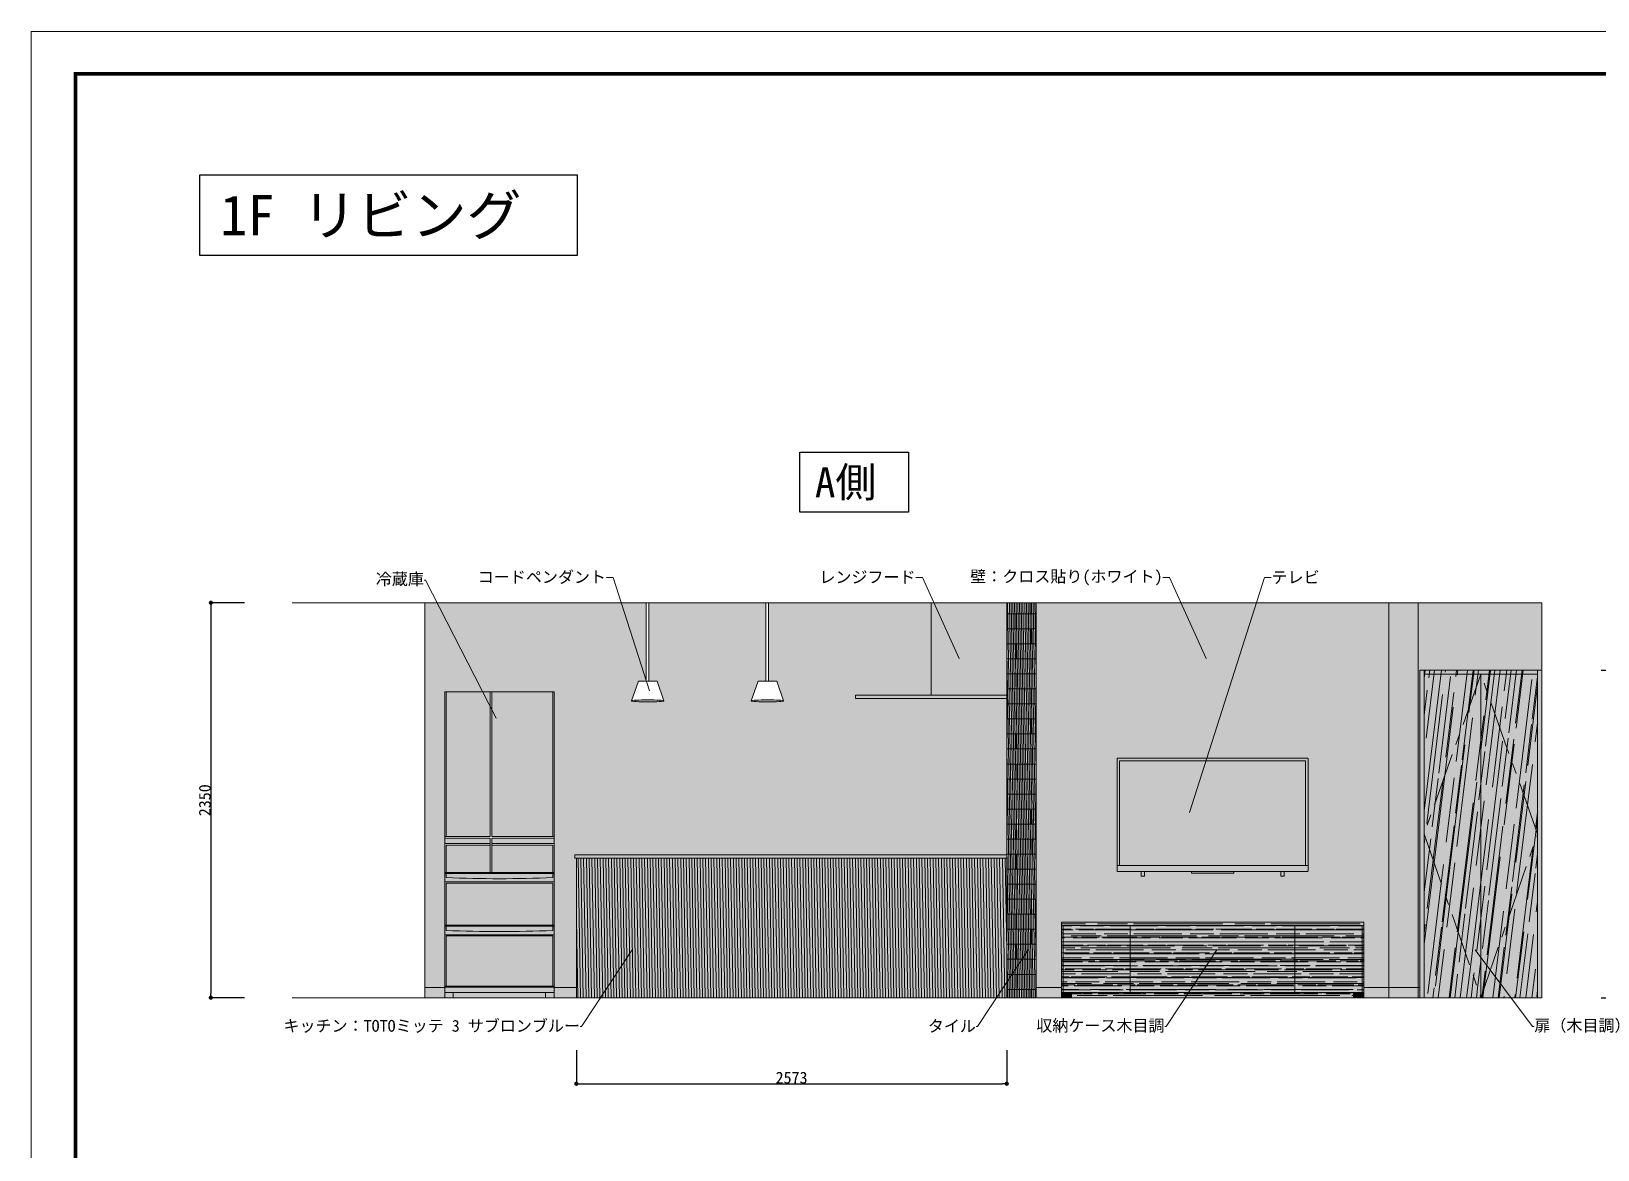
# Model space of a CAD drawing. Header units: millimetres. Extents: x -63086 to 83971, y -129912 to 13382.
# Drawn here: x 13391 to 22717, y -36918 to -30262 of the extents above; entities that cross this region are included whole.
import ezdxf
from ezdxf import colors
from ezdxf.entities.mleader import LeaderData, LeaderLine
from ezdxf.math import Vec2, Vec3

# ---------------------------------------------------------------- set-up
doc = ezdxf.new("R2010")
doc.units = ezdxf.units.MM
doc.linetypes.add('CENTER', pattern=[50.8, 31.75, -6.35, 6.35, -6.35])
doc.layers.get('0').update_dxf_attribs({"lineweight": 0})
for name, color, linetype, lineweight in [('004建具', 7, 'Continuous', 9), ('01用紙枠', 7, 'Continuous', 5), ('097家具', 7, 'Continuous', 0), ('展開', 7, 'Continuous', 9), ('展開建具用', 250, 'Continuous', 9)]:
    doc.layers.add(name, color=color, linetype=linetype, lineweight=lineweight)
doc.layers.add('文字', color=7, linetype='Continuous')
doc.styles.get("Standard").update_dxf_attribs({"font": 'MS Mincho.ttf'})
doc.styles.add('小岩', font='MS Mincho.ttf', dxfattribs={"height": 150})
doc.dimstyles.new('寸法', dxfattribs={"dimtxt": 70, "dimasz": 25, "dimexe": 1.5, "dimexo": 200, "dimtad": 1, "dimdec": 0, "dimtxsty": 'Standard', "dimblk": 'DOT', "dimcen": 2.5, "dimadec": 0, "dimazin": 0, "dimtfac": 1, "dimtdec": 0, "dimtmove": 0, "dimatfit": 3, "dimfxl": 200, "dimfxlon": 1, "dimarcsym": 0})
pattern_1 = [(83, (-8282.7, 1408.85), (-69.92233, 222.52405), [1447.8, -193.04, 482.6, -96.52]), (83, (-8314.95, 1542.15), (-139.17757, -80.156), [289.56, -31.8516, 579.12, -72.39]), (83, (-8358.25, 1466.75), (-3.01966, 506.04398), [772.16, -135.128, 386.08, -96.52])]

# ---------------------------------------------------------------- blocks, each defined once
blk = doc.blocks.new('大型冷蔵庫7（CAD素材.com）')
at = {"color": 0, "linetype": 'ByBlock', "lineweight": -2}
for points in [[(-325, 1821), (325, 1821)], [(-54.4, 1821), (-54.4, 959.4), (-325, 959.4)], [(-325, 1821), (-325, 0), (-275, 0), (-275, 30)], [(-317.5, 1821), (-317.5, 959.4)], [(325, 959.4), (-46.2, 959.4), (-46.2, 1821)], [(325, 1821), (325, 0), (275, 0), (275, 30)], [(317.5, 1821), (317.5, 959.4)], [(-54.4, 745.9), (-54.4, 949), (-325, 949)], [(-46.2, 745.9), (-46.2, 949), (325, 949)], [(-54.4, 917.3), (-325, 917.3)], [(-317.5, 745.9), (-317.5, 907.9), (-54.4, 907.9)], [(325, 917.3), (-46.2, 917.3)], [(-46.2, 907.9), (317.5, 907.9), (317.5, 745.9)], [(325, 745.9), (-325, 745.9)], [(325, 739.9), (-325, 739.9)], [(325, 689.4), (-325, 689.4)], [(-317.5, 739.9), (-317.5, 715.4)], [(-317.5, 430.9), (-317.5, 682.2), (317.5, 682.2), (317.5, 430.9)], [(317.5, 739.9), (317.5, 715.4)], [(-325, 430.9), (325, 430.9)], [(325, 424.9), (-325, 424.9)], [(325, 374.3), (-325, 374.3)], [(-317.5, 424.9), (-317.5, 400.3)], [(317.5, 424.9), (317.5, 400.3)], [(-317.5, 69.3), (-317.5, 367.2), (317.5, 367.2), (317.5, 69.3)], [(-325, 69.3), (325, 69.3)], [(-325, 62.8), (325, 62.8)], [(325, 30), (-325, 30)]]:
    blk.add_lwpolyline(points, dxfattribs=at)
for points in [[(-317.5, 715.5, 0.022907), (317.5, 715.5)], [(-317.5, 400.5, 0.022907), (317.5, 400.5)]]:
    blk.add_lwpolyline(points, format="xyb", dxfattribs=at)
blk = doc.blocks.new('*U418')
at = {"color": 0, "linetype": 'ByBlock', "lineweight": -2}
blk.add_lwpolyline([(-568.7, 31), (-568.7, 698, -0.414214), (-565.7, 701), (566.3, 701, -0.414214), (569.3, 698), (569.3, 31, -0.414214), (566.3, 28), (-565.7, 28, -0.414214)], format="xyb", close=True, dxfattribs=at)
for points in [[(553.8, 63), (553.8, 685, 0.41421), (552.8, 686), (-552.2, 686, 0.414214), (-553.2, 685), (-553.2, 63)], [(-405.2, 28), (-405.2, 1, -0.414214), (-406.2, 0), (-424.2, 0, -0.414214), (-425.2, 1), (-425.2, 28)], [(-125.7, 28), (-125.7, 19, 0.414214), (-124.7, 18), (125.3, 18, 0.414214), (126.3, 19), (126.3, 28)], [(425.8, 28), (425.8, 1, -0.414214), (424.8, 0), (406.8, 0, -0.414214), (405.8, 1), (405.8, 28)]]:
    blk.add_lwpolyline(points, format="xyb", dxfattribs=at)
blk.add_lwpolyline([(-568.7, 63), (569.3, 63)], dxfattribs=at)
blk = doc.blocks.new('_Dot')
at = {"color": 0, "linetype": 'ByBlock', "lineweight": -2}
blk.add_line((-0.5, 0), (-1, 0), dxfattribs=at)
at = {"color": 0, "linetype": 'ByBlock', "const_width": 0.5}
blk.add_lwpolyline([(-0.25, 0, 1), (0.25, 0, 1)], format="xyb", close=True, dxfattribs=at)
blk = doc.blocks.new('*D450')
at = {"layer": 'Defpoints', "color": 0, "ltscale": 10, "transparency": 16777216}
for p in [(14943.7, -33663.2), (14459.5, -36013.2), (14943.7, -36013.2)]:
    blk.add_point(p, dxfattribs=at)
at = {"layer": '展開', "color": 0, "lineweight": -2, "ltscale": 10, "transparency": 16777216}
for p, q in [((14659.5, -33663.2), (14458, -33663.2)), ((14459.5, -33688.2), (14459.5, -35988.2)), ((14659.5, -36013.2), (14458, -36013.2))]:
    blk.add_line(p, q, dxfattribs=at)
at = {"layer": '展開', "color": 0, "lineweight": -2, "ltscale": 10, "transparency": 16777216, "xscale": 25, "yscale": 25, "zscale": 25}
for p, rotation in [((14459.5, -33663.2), 90), ((14459.5, -36013.2), 270)]:
    blk.add_blockref('_Dot', p, dxfattribs=dict(at, rotation=rotation))
at = {"layer": '展開', "color": 0, "ltscale": 10, "transparency": 16777216, "insert": (14423.8, -34838.2), "char_height": 70, "attachment_point": 5, "rotation": 90}
blk.add_mtext('2350', dxfattribs=at)
blk = doc.blocks.new('*D451')
at = {"layer": 'Defpoints', "color": 0, "ltscale": 10, "transparency": 16777216}
for p in [(22383.8, -34063.2), (22383.8, -36013.2), (22938, -36013.2)]:
    blk.add_point(p, dxfattribs=at)
at = {"layer": '展開', "color": 0, "lineweight": -2, "ltscale": 10, "transparency": 16777216}
for p, q in [((22738, -34063.2), (22939.5, -34063.2)), ((22938, -34088.2), (22938, -35988.2)), ((22738, -36013.2), (22939.5, -36013.2))]:
    blk.add_line(p, q, dxfattribs=at)
at = {"layer": '展開', "color": 0, "lineweight": -2, "ltscale": 10, "transparency": 16777216, "xscale": 25, "yscale": 25, "zscale": 25}
for p, rotation in [((22938, -34063.2), 90), ((22938, -36013.2), 270)]:
    blk.add_blockref('_Dot', p, dxfattribs=dict(at, rotation=rotation))
at = {"layer": '展開', "color": 0, "ltscale": 10, "transparency": 16777216, "insert": (22902.4, -35038.2), "char_height": 70, "attachment_point": 5, "rotation": 90}
blk.add_mtext('1950', dxfattribs=at)
blk = doc.blocks.new('*D504')
at = {"layer": 'Defpoints', "color": 0, "ltscale": 10, "transparency": 16777216}
for p in [(16635.8, -36083.4), (19198.4, -36083.4), (19198.4, -36525.3)]:
    blk.add_point(p, dxfattribs=at)
at = {"layer": '文字', "color": 0, "lineweight": -2, "ltscale": 10, "transparency": 16777216}
for p, q in [((16635.8, -36325.3), (16635.8, -36526.8)), ((19198.4, -36325.3), (19198.4, -36526.8)), ((16660.8, -36525.3), (19173.4, -36525.3))]:
    blk.add_line(p, q, dxfattribs=at)
at = {"layer": '文字', "color": 0, "lineweight": -2, "ltscale": 10, "transparency": 16777216, "xscale": 25, "yscale": 25, "zscale": 25, "rotation": 180}
blk.add_blockref('_Dot', (16635.8, -36525.3), dxfattribs=at)
at = {"layer": '文字', "color": 0, "lineweight": -2, "ltscale": 10, "transparency": 16777216, "xscale": 25, "yscale": 25, "zscale": 25}
blk.add_blockref('_Dot', (19198.4, -36525.3), dxfattribs=at)
at = {"layer": '文字', "color": 0, "ltscale": 10, "transparency": 16777216, "insert": (17917.1, -36489.7), "char_height": 70, "attachment_point": 5}
blk.add_mtext('2573', dxfattribs=at)

msp = doc.modelspace()

# ---------------------------------------------------------------- hatches: boundary and pattern name
at = {"ltscale": 10, "true_color": 0x636466, "transparency": 33554595}
h = msp.add_hatch(dxfattribs=at)
h.set_pattern_fill('ANSI31', color=251, scale=3.2, angle=226)
h.paths.add_polyline_path([(19373.4476, -33663.2463), (19198.4476, -33663.2463), (19198.4476, -36013.2463), (19373.4476, -36013.2463)])
at = {"ltscale": 10, "true_color": 0x9c5e31, "transparency": 33554541}
h = msp.add_hatch(dxfattribs=at)
h.set_pattern_fill('AR-RROOF', color=25, scale=3.8, angle=83)
h.set_pattern_definition(pattern_1)
h.paths.add_polyline_path([(22358.7642, -34088.2463), (22021.2642, -34088.2463), (22358.7642, -35038.2463)], flags=17)
h.paths.add_polyline_path([(22021.2642, -34088.2463), (22021.2642, -36013.2463), (22358.7642, -35038.2463)])
h.paths.add_polyline_path([(22021.2642, -34088.2463), (21683.7642, -35038.2463), (22021.2642, -36013.2463)])
h.paths.add_polyline_path([(22021.2642, -34088.2463), (21683.7642, -34088.2463), (21683.7642, -35038.2463)], flags=17)
h.paths.add_polyline_path([(22358.7642, -34063.2463), (21683.7642, -34063.2463), (21683.7642, -34088.2463), (22021.2642, -34088.2463), (22358.7642, -34088.2463)])
h.paths.add_polyline_path([(21683.7642, -35038.2463), (21683.7642, -36013.2463), (22021.2642, -36013.2463)], flags=0)
h.paths.add_polyline_path([(22358.7642, -35038.2463), (22021.2642, -36013.2463), (22358.7642, -36013.2463)], flags=17)
h = msp.add_hatch(dxfattribs=at)
h.set_pattern_fill('AR-RROOF', color=25, scale=3.8, angle=83)
h.set_pattern_definition(pattern_1)
h.paths.add_polyline_path([(21683.7642, -35038.2463), (21683.7642, -36013.2463), (22021.2642, -36013.2463)])
at = {"ltscale": 10, "true_color": 0xf0c089, "transparency": 33554477}
h = msp.add_hatch(dxfattribs=at)
h.set_pattern_fill('ANSI31', color=31, scale=5.2, angle=226)
h.set_pattern_definition([(271, (-8282.699, 1408.853), (16.5074854, 0.288139), [])])
h.paths.add_polyline_path([(19198.4476, -35183.2463), (19188.4476, -35183.2463), (16635.7642, -35183.2463), (16635.7642, -36013.2463), (19198.4476, -36013.2463)])
at = {"ltscale": 10, "true_color": 0x9c5e31, "transparency": 33554541}
h = msp.add_hatch(dxfattribs=at)
h.set_pattern_fill('AR-RROOF', color=25, scale=1.4)
h.set_pattern_definition([(0, (-8282.7, 1408.853), (78.232, 35.56), [533.4, -71.12, 177.8, -35.56]), (0, (-8235.404, 1426.633), (-35.56, 47.2948), [106.68, -11.7348, 213.36, -26.67]), (0, (-8264.92, 1439.08), (184.912, 23.8252), [284.48, -49.784, 142.24, -35.56])])
h.paths.add_polyline_path([(20913.7642, -35583.2463), (19933.7642, -35583.2463), (19933.7642, -35783.0866), (20913.7642, -35783.0866)])
h.paths.add_polyline_path([(20913.7642, -35783.0866), (19933.7642, -35783.0866), (19933.7642, -35982.9269), (20913.7642, -35982.9269)])
h.paths.add_polyline_path([(19933.7642, -35783.0866), (19933.7642, -35583.2463), (19533.7642, -35583.2463), (19533.7642, -35982.9269), (19583.7642, -35982.9269), (19933.7642, -35982.9269)])
h.paths.add_polyline_path([(21313.7642, -35583.2463), (20913.7642, -35583.2463), (20913.7642, -35783.0866), (20913.7642, -35982.9269), (21313.7642, -35982.9269)])
h.paths.add_polyline_path([(21263.7642, -35982.9269), (19583.7642, -35982.9269), (19583.7642, -36013.2463), (21263.7642, -36013.2463)])
h.paths.add_polyline_path([(21323.7642, -35563.2463), (19523.7642, -35563.2463), (19523.7642, -35583.2463), (19533.7642, -35583.2463), (19933.7642, -35583.2463), (20913.7642, -35583.2463), (21313.7642, -35583.2463), (21323.7642, -35583.2463)])
h.paths.add_polyline_path([(21323.7642, -35583.2463), (21313.7642, -35583.2463), (21313.7642, -35982.9269), (21323.7642, -35982.9269)])
h.paths.add_polyline_path([(19533.7642, -35583.2463), (19523.7642, -35583.2463), (19523.7642, -35982.9269), (19533.7642, -35982.9269)])
at = {"layer": '097家具', "ltscale": 10, "true_color": 0x636466, "transparency": 33554610}
h = msp.add_hatch(color=251, dxfattribs=at)
h.dxf.hatch_style = 1
h.set_gradient(color1=(147, 149, 152), color2=(199, 200, 202), name='CYLINDER')
h.paths.add_polyline_path([(19197.8689, -33663.5322), (18747.8689, -33663.5322), (18747.8689, -34213.5322), (19197.8689, -34213.5322)])
h.paths.add_polyline_path([(19197.8689, -34213.5322), (18747.8689, -34213.5322), (18297.8689, -34213.5322), (18297.8689, -34233.5322), (19197.8689, -34233.5322)])
h = msp.add_hatch(color=251, dxfattribs=at)
h.dxf.hatch_style = 1
h.set_gradient(color1=(147, 149, 152), color2=(199, 200, 202), name='CYLINDER')
h.paths.add_polyline_path([(16494.7508, -34192.5322), (16130.973, -34192.5322), (16130.973, -35054.1536), (16494.7508, -35054.1536)])
h.paths.add_polyline_path([(16122.8237, -34192.5322), (15859.6546, -34192.5322), (15859.6546, -35054.1536), (16122.8237, -35054.1536)])
h.paths.add_polyline_path([(16122.8237, -35064.5322), (15852.2027, -35064.5322), (15852.2027, -35096.2002), (16122.8237, -35096.2002)])
h.paths.add_polyline_path([(16502.2027, -35064.5322), (16130.973, -35064.5322), (16130.973, -35096.2002), (16502.2027, -35096.2002)])
h.paths.add_polyline_path([(16494.7508, -35105.6272), (16130.973, -35105.6272), (16130.973, -35267.5823), (16494.7508, -35267.5823)])
h.paths.add_polyline_path([(16122.8237, -35105.6272), (15859.6546, -35105.6272), (15859.6546, -35267.5823), (16122.8237, -35267.5823)])
h.paths.add_polyline_path([(16494.7508, -35331.2837), (15859.6546, -35331.2837), (15859.6546, -35582.6339), (16494.7508, -35582.6339)])
h.paths.add_polyline_path([(16494.7508, -35298.0273), (16494.7508, -35273.6178), (15859.6546, -35273.6178), (15859.6546, -35298.0273, 0.022907441)], flags=17)
h.paths.add_polyline_path([(16502.2027, -35273.6178), (16494.7508, -35273.6178), (16494.7508, -35298.0273, -0.022907441), (15859.6546, -35298.0273), (15859.6546, -35273.6178), (15852.2027, -35273.6178), (15852.2027, -35324.1518), (16502.2027, -35324.1518)])
h.paths.add_polyline_path([(16494.7508, -35588.6693), (15859.6546, -35588.6693), (15859.6546, -35613.0788, 0.022907441), (16494.7508, -35613.0788)], flags=17)
h.paths.add_polyline_path([(16502.2027, -35588.6693), (16494.7508, -35588.6693), (16494.7508, -35613.0788, -0.022907441), (15859.6546, -35613.0788), (15859.6546, -35588.6693), (15852.2027, -35588.6693), (15852.2027, -35639.2033), (16502.2027, -35639.2033)])
h.paths.add_polyline_path([(16494.7508, -35646.3353), (15859.6546, -35646.3353), (15859.6546, -35944.2755), (16494.7508, -35944.2755)])
h.paths.add_polyline_path([(16502.2027, -35950.7767), (15852.2027, -35950.7767), (15852.2027, -35983.5322), (16502.2027, -35983.5322)])
h.paths.add_polyline_path([(16502.2027, -35983.5322), (16452.2027, -35983.5322), (16452.2027, -36013.5322), (16502.2027, -36013.5322)])
h.paths.add_polyline_path([(15902.2027, -35983.5322), (15852.2027, -35983.5322), (15852.2027, -36013.5322), (15902.2027, -36013.5322)])
at = {"layer": '097家具', "ltscale": 10, "true_color": 0xfffcf5, "transparency": 33554597}
h = msp.add_hatch(color=7, dxfattribs=at)
h.dxf.hatch_style = 1
h.paths.add_polyline_path([(19198.4476, -35163.2463), (16625.7642, -35163.2463), (16625.7642, -35183.2463), (16635.7642, -35183.2463), (19198.4476, -35183.2463)])
h = msp.add_hatch(color=7, dxfattribs=at)
h.dxf.hatch_style = 1
h.paths.add_polyline_path([(19197.8689, -35183.5322), (16635.1855, -35183.5322), (16635.1855, -36013.5322), (19197.8689, -36013.5322)])
at = {"layer": '展開', "ltscale": 10, "true_color": 0xfffefa}
h = msp.add_hatch(color=7, dxfattribs=at)
h.dxf.hatch_style = 1
edge = h.paths.add_edge_path()
edge.add_ellipse((17772.9138, -34246.9422), major_axis=(-96.2362, 0), ratio=0.062464044, start_angle=180, end_angle=182.5059425, ccw=False)
edge.add_ellipse((17772.9138, -34246.9422), major_axis=(-96.2362, 0), ratio=0.062464044, start_angle=0, end_angle=180, ccw=False)
edge.add_ellipse((17772.9138, -34246.9422), major_axis=(-96.2362, 0), ratio=0.062464044, start_angle=182.5059425, end_angle=357.4940575)
edge.add_line((17676.7696, -34246.6794), (17717.505, -34130.3434))
edge.add_line((17717.505, -34130.3434), (17763.6639, -34130.3434))
edge.add_line((17763.6639, -34130.3434), (17763.6639, -33663.5322))
edge.add_line((17763.6639, -33663.5322), (17066.1771, -33663.5322))
edge.add_line((17066.1771, -33663.5322), (17066.1771, -34130.3434))
edge.add_line((17066.1771, -34130.3434), (17115.8356, -34130.3434))
edge.add_line((17115.8356, -34130.3434), (17156.571, -34246.6794))
edge.add_ellipse((17060.4269, -34246.9422), major_axis=(-96.2362, 0), ratio=0.062464044, start_angle=180, end_angle=182.5059425, ccw=False)
edge.add_ellipse((17060.4269, -34246.9422), major_axis=(-96.2362, 0), ratio=0.062464044, start_angle=0, end_angle=180, ccw=False)
edge.add_ellipse((17060.4269, -34246.9422), major_axis=(-96.2362, 0), ratio=0.062464044, start_angle=182.5059425, end_angle=357.4940575)
edge.add_line((16964.2827, -34246.6794), (17005.0181, -34130.3434))
edge.add_line((17005.0181, -34130.3434), (17051.1771, -34130.3434))
edge.add_line((17051.1771, -34130.3434), (17051.1771, -33663.5322))
edge.add_line((17051.1771, -33663.5322), (15733.1855, -33663.5322))
edge.add_line((15733.1855, -33663.5322), (15733.1855, -36013.5322))
edge.add_line((15733.1855, -36013.5322), (15852.2027, -36013.5322))
edge.add_line((15852.2027, -36013.5322), (15852.2027, -34192.5322))
edge.add_line((15852.2027, -34192.5322), (16502.2027, -34192.5322))
edge.add_line((16502.2027, -34192.5322), (16502.2027, -36013.5322))
edge.add_line((16502.2027, -36013.5322), (16635.1855, -36013.5322))
edge.add_line((16635.1855, -36013.5322), (16635.1855, -35183.5322))
edge.add_line((16635.1855, -35183.5322), (16625.1855, -35183.5322))
edge.add_line((16625.1855, -35183.5322), (16625.1855, -35163.5322))
edge.add_line((16625.1855, -35163.5322), (19197.8689, -35163.5322))
edge.add_line((19197.8689, -35163.5322), (19197.8689, -34233.5322))
edge.add_line((19197.8689, -34233.5322), (18297.8689, -34233.5322))
edge.add_line((18297.8689, -34233.5322), (18297.8689, -34213.5322))
edge.add_line((18297.8689, -34213.5322), (18747.8689, -34213.5322))
edge.add_line((18747.8689, -34213.5322), (18747.8689, -33663.5322))
edge.add_line((18747.8689, -33663.5322), (17778.6639, -33663.5322))
edge.add_line((17778.6639, -33663.5322), (17778.6639, -34130.3434))
edge.add_line((17778.6639, -34130.3434), (17828.3225, -34130.3434))
edge.add_line((17828.3225, -34130.3434), (17869.0579, -34246.6794))
h.paths.add_polyline_path([(21473.1855, -33663.5322), (19372.8689, -33663.5322), (19373.4476, -35953.2463), (19523.7642, -35953.2463), (19523.1855, -35563.5322), (21323.1855, -35563.5322), (21323.1855, -35953.2463), (21473.1855, -35953.2463)])
edge = h.paths.add_edge_path(flags=16)
edge.add_arc((20989.1872, -34591.6931), 3, 0, 90, ccw=False)
edge.add_line((20992.1872, -34591.6931), (20992.1872, -35258.6931))
edge.add_arc((20989.1872, -35258.6931), 3, -90, 0, ccw=False)
edge.add_line((20989.1872, -35261.6931), (20848.6872, -35261.6931))
edge.add_line((20848.6872, -35261.6931), (20848.6872, -35289.6931))
edge.add_line((20848.6872, -35289.6931), (20828.6872, -35289.6931))
edge.add_line((20828.6872, -35289.6931), (20828.6872, -35261.6931))
edge.add_line((20828.6872, -35261.6931), (20549.1872, -35261.6931))
edge.add_line((20549.1872, -35261.6931), (20549.1872, -35271.6931))
edge.add_line((20549.1872, -35271.6931), (20297.1872, -35271.6931))
edge.add_line((20297.1872, -35271.6931), (20297.1872, -35261.6931))
edge.add_line((20297.1872, -35261.6931), (20017.6872, -35261.6931))
edge.add_line((20017.6872, -35261.6931), (20017.6872, -35289.6931))
edge.add_line((20017.6872, -35289.6931), (19997.6872, -35289.6931))
edge.add_line((19997.6872, -35289.6931), (19997.6872, -35261.6931))
edge.add_line((19997.6872, -35261.6931), (19857.1872, -35261.6931))
edge.add_arc((19857.1872, -35258.6931), 3, 180, 270, ccw=False)
edge.add_line((19854.1872, -35258.6931), (19854.1872, -34591.6931))
edge.add_arc((19857.1872, -34591.6931), 3, 90, 180, ccw=False)
edge.add_line((19857.1872, -34588.6931), (20989.1872, -34588.6931))
h.paths.add_polyline_path([(20976.6872, -34603.6931), (20976.6872, -35226.6931), (19869.6872, -35226.6931), (19869.6872, -34603.6931)], flags=0)
h = msp.add_hatch(color=7, dxfattribs=at)
h.dxf.hatch_style = 1
edge = h.paths.add_edge_path()
edge.add_line((17051.7558, -33663.2463), (15733.7642, -33663.2463))
edge.add_line((15733.7642, -33663.2463), (15733.7642, -35953.2463))
edge.add_line((15733.7642, -35953.2463), (15852.7814, -35953.2463))
edge.add_line((15852.7814, -35953.2463), (15852.7814, -35950.4908))
edge.add_line((15852.7814, -35950.4908), (15852.7814, -34192.2463))
edge.add_line((15852.7814, -34192.2463), (16502.7814, -34192.2463))
edge.add_line((16502.7814, -34192.2463), (16502.7814, -35953.2463))
edge.add_line((16502.7814, -35953.2463), (16635.7642, -35953.2463))
edge.add_line((16635.7642, -35953.2463), (16635.7642, -35183.2463))
edge.add_line((16635.7642, -35183.2463), (16625.7642, -35183.2463))
edge.add_line((16625.7642, -35183.2463), (16625.7642, -35163.2463))
edge.add_line((16625.7642, -35163.2463), (19198.4476, -35163.2463))
edge.add_line((19198.4476, -35163.2463), (19198.4476, -34233.2463))
edge.add_line((19198.4476, -34233.2463), (18298.4476, -34233.2463))
edge.add_line((18298.4476, -34233.2463), (18298.4476, -34213.2463))
edge.add_line((18298.4476, -34213.2463), (18748.4476, -34213.2463))
edge.add_line((18748.4476, -34213.2463), (18748.4476, -33663.2463))
edge.add_line((18748.4476, -33663.2463), (17779.2427, -33663.2463))
edge.add_line((17779.2427, -33663.2463), (17779.2427, -34130.0575))
edge.add_line((17779.2427, -34130.0575), (17828.9012, -34130.0575))
edge.add_line((17828.9012, -34130.0575), (17869.6366, -34246.3936))
edge.add_ellipse((17773.4925, -34246.6564), major_axis=(-96.2362, 0), ratio=0.062464044, start_angle=180, end_angle=182.5059425, ccw=False)
edge.add_ellipse((17773.4925, -34246.6564), major_axis=(-96.2362, 0), ratio=0.062464044, start_angle=0, end_angle=180, ccw=False)
edge.add_line((17677.0287, -34247.3064), (17677.2563, -34246.6564))
edge.add_ellipse((17773.4925, -34246.6564), major_axis=(-96.2362, 0), ratio=0.062464044, start_angle=357.4940575, end_angle=360, ccw=False)
edge.add_ellipse((17773.4925, -34246.6564), major_axis=(-96.2362, 0), ratio=0.062464044, start_angle=182.5059425, end_angle=357.4940575)
edge.add_line((17677.3483, -34246.3936), (17718.0837, -34130.0575))
edge.add_line((17718.0837, -34130.0575), (17764.2427, -34130.0575))
edge.add_line((17764.2427, -34130.0575), (17764.2427, -33663.2463))
edge.add_line((17764.2427, -33663.2463), (17066.7558, -33663.2463))
edge.add_line((17066.7558, -33663.2463), (17066.7558, -34130.0575))
edge.add_line((17066.7558, -34130.0575), (17116.4143, -34130.0575))
edge.add_line((17116.4143, -34130.0575), (17157.1497, -34246.3936))
edge.add_ellipse((17061.0056, -34246.6564), major_axis=(-96.2362, 0), ratio=0.062464044, start_angle=180, end_angle=182.5059425, ccw=False)
edge.add_ellipse((17061.0056, -34246.6564), major_axis=(-96.2362, 0), ratio=0.062464044, start_angle=0, end_angle=180, ccw=False)
edge.add_line((16964.5418, -34247.3064), (16964.7694, -34246.6564))
edge.add_ellipse((17061.0056, -34246.6564), major_axis=(-96.2362, 0), ratio=0.062464044, start_angle=357.4940575, end_angle=360, ccw=False)
edge.add_ellipse((17061.0056, -34246.6564), major_axis=(-96.2362, 0), ratio=0.062464044, start_angle=182.5059425, end_angle=357.4940575)
edge.add_line((16964.8615, -34246.3936), (17005.5968, -34130.0575))
edge.add_line((17005.5968, -34130.0575), (17051.7558, -34130.0575))
edge.add_line((17051.7558, -34130.0575), (17051.7558, -33663.2463))
at = {"layer": '展開', "ltscale": 10}
h = msp.add_hatch(dxfattribs=at)
h.set_pattern_fill('AR-B816', color=256, scale=0.44)
h.set_pattern_definition([(0, (-8282.7, 1408.85), (0, 89.408), []), (90, (-8282.7, 1408.85), (-89.408, 89.408), [89.408, -89.408])])
h.paths.add_polyline_path([(19373.4476, -33663.2463), (19198.4476, -33663.2463), (19198.4476, -36013.2463), (19373.4476, -36013.2463)])
at = {"layer": '展開', "ltscale": 10, "true_color": 0xadddf7, "transparency": 33554541}
h = msp.add_hatch(color=141, dxfattribs=at)
h.dxf.hatch_style = 1
h.paths.add_polyline_path([(19373.4476, -33663.2463), (19198.4476, -33663.2463), (19198.4476, -36013.2463), (19373.4476, -36013.2463)])
at = {"layer": '展開', "ltscale": 10, "true_color": 0xfffefa}
h = msp.add_hatch(color=7, dxfattribs=at)
h.dxf.hatch_style = 1
h.paths.add_polyline_path([(21648.7642, -33663.2463), (21473.7642, -33663.2463), (21473.7642, -35953.2463), (21648.7642, -35953.2463)])
h.paths.add_polyline_path([(22383.7642, -33663.2463), (21648.7642, -33663.2463), (21648.7642, -35953.2463), (21658.7642, -35953.2463), (21658.7642, -34063.2463), (22383.7642, -34063.2463)])
at = {"layer": '展開', "ltscale": 10, "true_color": 0xffffff}
h = msp.add_hatch(color=7, dxfattribs=at)
h.dxf.hatch_style = 1
h.paths.add_polyline_path([(21473.7642, -33955.7345), (21323.7642, -33955.7345), (21323.7642, -34015.7345), (21473.7642, -34015.7345)])
h.paths.add_polyline_path([(19127.4361, -37929.5049), (19052.4361, -37829.5049), (19052.4361, -38989.5049), (19127.4361, -38889.5049)])
h.paths.add_polyline_path([(19487.4361, -37829.5049), (19052.4361, -37829.5049), (19127.4361, -37929.5049), (19127.4361, -37904.5049), (19412.4361, -37904.5049), (19412.4361, -38309.5049), (19487.4361, -38409.5049)])
h.paths.add_polyline_path([(19487.4361, -38409.5049), (19412.4361, -38509.5049), (19412.4361, -38914.5049), (19127.4361, -38914.5049), (19127.4361, -38889.5049), (19052.4361, -38989.5049), (19487.4361, -38989.5049)])
h.paths.add_polyline_path([(19412.4361, -38309.5049), (19412.4361, -38509.5049), (19487.4361, -38409.5049)])
at = {"layer": '展開', "ltscale": 10, "true_color": 0xf0c089, "transparency": 33554607}
h = msp.add_hatch(color=31, dxfattribs=at)
h.dxf.hatch_style = 1
h.paths.add_polyline_path([(22021.2642, -34088.2463), (21683.7642, -35038.2463), (22021.2642, -36013.2463)])
h.paths.add_polyline_path([(22358.7642, -35038.2463), (22021.2642, -34088.2463), (22021.2642, -36013.2463)])
h.paths.add_polyline_path([(22358.7642, -35038.2463), (22021.2642, -36013.2463), (22358.7642, -36013.2463)], flags=17)
h.paths.add_polyline_path([(21683.7642, -35038.2463), (21683.7642, -36013.2463), (22021.2642, -36013.2463)], flags=0)
h.paths.add_polyline_path([(22021.2642, -34088.2463), (21683.7642, -34088.2463), (21683.7642, -35038.2463)], flags=17)
h.paths.add_polyline_path([(22358.7642, -34088.2463), (22021.2642, -34088.2463), (22358.7642, -35038.2463)], flags=17)
h.paths.add_polyline_path([(21683.7642, -35038.2463), (21683.7642, -34063.2463), (21658.7642, -34063.2463), (21658.7642, -36013.2463), (21683.7642, -36013.2463)])
h.paths.add_polyline_path([(22358.7642, -34063.2463), (21683.7642, -34063.2463), (21683.7642, -34088.2463), (22358.7642, -34088.2463)])
h.paths.add_polyline_path([(22383.7642, -34063.2463), (22358.7642, -34063.2463), (22358.7642, -34088.2463), (22358.7642, -36013.2463), (22383.7642, -36013.2463)])
at = {"layer": '展開', "ltscale": 10, "true_color": 0x3d3d3e, "transparency": 33554541}
h = msp.add_hatch(color=250, dxfattribs=at)
h.dxf.hatch_style = 1
h.paths.add_polyline_path([(20977.2659, -34604.4073, 0.414213562), (20976.2659, -34603.4073), (19871.2659, -34603.4073, 0.414213562), (19870.2659, -34604.4073), (19870.2659, -35226.4073), (20977.2659, -35226.4073)], flags=16)
h.paths.add_polyline_path([(20992.7659, -35226.4073), (19854.7659, -35226.4073), (19854.7659, -35258.4073, 0.414213562), (19857.7659, -35261.4073), (20989.7659, -35261.4073, 0.414213562), (20992.7659, -35258.4073)], flags=17)
h.paths.add_polyline_path([(20549.7659, -35261.4073), (20297.7659, -35261.4073), (20297.7659, -35270.4073, 0.414213562), (20298.7659, -35271.4073), (20548.7659, -35271.4073, 0.414213562), (20549.7659, -35270.4073)])
h.paths.add_polyline_path([(20849.2659, -35261.4073), (20829.2659, -35261.4073), (20829.2659, -35288.4073, 0.414213562), (20830.2659, -35289.4073), (20848.2659, -35289.4073, 0.414213562), (20849.2659, -35288.4073)])
h.paths.add_polyline_path([(20018.2659, -35261.4073), (19998.2659, -35261.4073), (19998.2659, -35288.4073, 0.414213562), (19999.2659, -35289.4073), (20017.2659, -35289.4073, 0.414213562), (20018.2659, -35288.4073)])
h.paths.add_polyline_path([(20992.7659, -34591.4073, 0.414213562), (20989.7659, -34588.4073), (19857.7659, -34588.4073, 0.414213562), (19854.7659, -34591.4073), (19854.7659, -35258.4073, 0.414213562), (19857.7659, -35261.4073), (20989.7659, -35261.4073, 0.414213562), (20992.7659, -35258.4073)])
h = msp.add_hatch(color=250, dxfattribs=at)
h.dxf.hatch_style = 1
h.paths.add_polyline_path([(20977.2659, -34604.4073, 0.414213562), (20976.2659, -34603.4073), (19871.2659, -34603.4073, 0.414213562), (19870.2659, -34604.4073), (19870.2659, -35226.4073), (20977.2659, -35226.4073)], flags=16)
h.paths.add_polyline_path([(20992.7659, -35226.4073), (19854.7659, -35226.4073), (19854.7659, -35258.4073, 0.414213562), (19857.7659, -35261.4073), (20989.7659, -35261.4073, 0.414213562), (20992.7659, -35258.4073)], flags=17)
h.paths.add_polyline_path([(20849.2659, -35261.4073), (20829.2659, -35261.4073), (20829.2659, -35288.4073, 0.414213562), (20830.2659, -35289.4073), (20848.2659, -35289.4073, 0.414213562), (20849.2659, -35288.4073)])
h.paths.add_polyline_path([(20018.2659, -35261.4073), (19998.2659, -35261.4073), (19998.2659, -35288.4073, 0.414213562), (19999.2659, -35289.4073), (20017.2659, -35289.4073, 0.414213562), (20018.2659, -35288.4073)])
h.paths.add_polyline_path([(20992.7659, -34591.4073, 0.414213562), (20989.7659, -34588.4073), (19857.7659, -34588.4073, 0.414213562), (19854.7659, -34591.4073), (19854.7659, -35258.4073, 0.414213562), (19857.7659, -35261.4073), (20989.7659, -35261.4073, 0.414213562), (20992.7659, -35258.4073)])
at = {"layer": '展開', "ltscale": 10, "true_color": 0x3d3d3e, "transparency": 33554633}
h = msp.add_hatch(color=250, dxfattribs=at)
h.dxf.hatch_style = 1
h.paths.add_polyline_path([(20977.2659, -34604.4073, 0.414213562), (20976.2659, -34603.4073), (19871.2659, -34603.4073, 0.414213562), (19870.2659, -34604.4073), (19870.2659, -35226.4073), (20977.2659, -35226.4073)])
h.paths.add_polyline_path([(20992.7659, -35226.4073), (19854.7659, -35226.4073), (19854.7659, -35258.4073, 0.414213562), (19857.7659, -35261.4073), (20989.7659, -35261.4073, 0.414213562), (20992.7659, -35258.4073)])
at = {"layer": '展開', "ltscale": 10, "true_color": 0xf0c089, "transparency": 33554607}
h = msp.add_hatch(color=31, dxfattribs=at)
h.dxf.hatch_style = 1
h.paths.add_polyline_path([(21683.7642, -35038.2463), (21683.7642, -36013.2463), (22021.2642, -36013.2463)])
h = msp.add_hatch(color=31, dxfattribs=at)
h.dxf.hatch_style = 1
h.paths.add_polyline_path([(20913.7642, -35783.0866), (19933.7642, -35783.0866), (19933.7642, -35982.9269), (20913.7642, -35982.9269)])
h.paths.add_polyline_path([(20913.7642, -35583.2463), (19933.7642, -35583.2463), (19933.7642, -35783.0866), (20913.7642, -35783.0866)])
h.paths.add_polyline_path([(19933.7642, -35583.2463), (19523.7642, -35583.2463), (19523.7642, -35982.9269), (19583.7642, -35982.9269), (19933.7642, -35982.9269)])
h.paths.add_polyline_path([(21323.7642, -35588.406), (20913.7642, -35583.2463), (20913.7642, -35783.0866), (20913.7642, -35982.9269), (21323.7642, -35988.0866)])
h.paths.add_polyline_path([(21323.7642, -35563.2463), (19523.7642, -35563.2463), (19523.7642, -35583.2463), (19533.7642, -35583.2463), (19933.7642, -35583.2463), (20913.7642, -35583.2463), (21313.7642, -35588.3221), (21323.7642, -35588.3221)])
h.paths.add_polyline_path([(21263.7642, -35982.9269), (21231.7642, -35982.9269), (21231.7642, -36013.2463), (21263.7642, -36013.2463)])
at = {"layer": '展開', "lineweight": 0, "ltscale": 10, "true_color": 0x9c5e31, "transparency": 33554636}
h = msp.add_hatch(dxfattribs=at)
h.set_pattern_fill('AR-RROOF', color=25, scale=10)
h.set_pattern_definition([(0, (-8282.7, 1408.85), (558.8, 254), [3810, -508, 1270, -254]), (0, (-7944.88, 1535.85), (-254, 337.82), [762, -83.82, 1524, -190.5]), (0, (-8155.7, 1624.75), (1320.8, 170.18), [2032, -355.6, 1016, -254])])
h.paths.add_polyline_path([(19583.7642, -35982.9269), (19533.7642, -35982.9269), (19533.7642, -35583.2463), (19523.7642, -35583.2463), (19523.7642, -36013.2463), (19583.7642, -36013.2463)])
at = {"layer": '展開', "ltscale": 10, "true_color": 0xffffff}
h = msp.add_hatch(color=7, dxfattribs=at)
h.dxf.hatch_style = 1
h.paths.add_polyline_path([(15852.7814, -35953.2463), (15733.7642, -35953.2463), (15733.7642, -36013.2463), (15852.7814, -36013.2463)])
h.paths.add_polyline_path([(16635.7642, -35953.2463), (16502.7814, -35953.2463), (16502.7814, -36013.2463), (16635.7642, -36013.2463)])
h.paths.add_polyline_path([(16452.7814, -35983.2463), (15902.7814, -35983.2463), (15902.7814, -36013.2463), (16452.7814, -36013.2463)])
h = msp.add_hatch(color=7, dxfattribs=at)
h.dxf.hatch_style = 1
h.paths.add_polyline_path([(19523.7642, -35953.2463), (19373.4476, -35953.2463), (19373.4476, -36013.2463), (19523.7642, -36013.2463), (19523.7642, -35982.9269)])
h = msp.add_hatch(color=7, dxfattribs=at)
h.dxf.hatch_style = 1
h.paths.add_polyline_path([(19583.7642, -35982.9269), (19523.7642, -35982.9269), (19523.7642, -36013.2463), (19583.7642, -36013.2463)])
at = {"layer": '展開', "ltscale": 10, "true_color": 0xf0c089, "transparency": 33554607}
h = msp.add_hatch(color=31, dxfattribs=at)
h.dxf.hatch_style = 1
h.paths.add_polyline_path([(21231.5233, -35982.9269), (19583.7642, -35982.9269), (19583.7642, -36013.2463), (21231.5233, -36013.2463)])
at = {"layer": '展開', "ltscale": 10, "true_color": 0xffffff}
h = msp.add_hatch(color=7, dxfattribs=at)
h.dxf.hatch_style = 1
h.paths.add_polyline_path([(21323.7642, -35982.9269), (21263.7642, -35982.9269), (21263.7642, -36013.2463), (21323.7642, -36013.2463)])
h = msp.add_hatch(color=7, dxfattribs=at)
h.dxf.hatch_style = 1
h.paths.add_polyline_path([(21473.7642, -35953.2463), (21323.7642, -35953.2463), (21323.7642, -36013.2463), (21473.7642, -36013.2463)])
h.paths.add_polyline_path([(21648.7642, -35953.2463), (21473.7642, -35953.2463), (21473.7642, -36013.2463), (21648.7642, -36013.2463)])
h.paths.add_polyline_path([(21658.7642, -35953.2463), (21648.7642, -35953.2463), (21648.7642, -36013.2463), (21658.7642, -36013.2463)])

# ---------------------------------------------------------------- linework, layer by layer
at = {"layer": '004建具', "linetype": 'CENTER', "ltscale": 10}
for p, q in [((22021.2642, -34088.2463), (21683.7642, -35038.2463)), ((22358.7642, -35038.2463), (22021.2642, -34088.2463)), ((21683.7642, -35038.2463), (22021.2642, -36013.2463)), ((22021.2642, -36013.2463), (22358.7642, -35038.2463))]:
    msp.add_line(p, q, dxfattribs=at)
at = {"layer": '01用紙枠'}
msp.add_lwpolyline([(13390.554, -30262.4261), (13390.554, -43623.5191), (32285.0288, -43623.5191), (32285.0288, -30262.4261)], close=True, dxfattribs=at)
msp.add_lwpolyline([(13390.554, -30262.4261), (13390.554, -43623.5191), (32285.0288, -43623.5191), (32285.0288, -30262.4261)], close=True, dxfattribs=at)
at = {"layer": '01用紙枠', "const_width": 22.4934}
msp.add_lwpolyline([(13653.0698, -43370.393), (32022.513, -43370.393), (32022.513, -30515.5522), (13653.0698, -30515.5522)], close=True, dxfattribs=at)
msp.add_lwpolyline([(13653.0698, -43370.393), (32022.513, -43370.393), (32022.513, -30515.5522), (13653.0698, -30515.5522)], close=True, dxfattribs=at)
msp.add_lwpolyline([(13653.0698, -43370.393), (32022.513, -43370.393), (32022.513, -30515.5522), (13653.0698, -30515.5522)], close=True, dxfattribs=at)
at = {"layer": '01用紙枠', "lineweight": 5, "const_width": 22.4934}
msp.add_lwpolyline([(13653.0698, -43370.393), (32022.513, -43370.393), (32022.513, -30515.5522), (13653.0698, -30515.5522)], close=True, dxfattribs=at)
msp.add_lwpolyline([(13653.0698, -43370.393), (32022.513, -43370.393), (32022.513, -30515.5522), (13653.0698, -30515.5522)], close=True, dxfattribs=at)
at = {"layer": '展開', "ltscale": 10}
for p, q in [((14943.7469, -33663.2463), (22383.7642, -33663.2463)), ((15733.7642, -33663.2463), (15733.7642, -36013.2463)), ((17051.7558, -34130.0575), (17051.7558, -33663.2463)), ((17066.7558, -34130.0575), (17066.7558, -33663.2463)), ((17764.2427, -34130.0575), (17764.2427, -33663.2463)), ((17779.2427, -34130.0575), (17779.2427, -33663.2463)), ((19198.4476, -33663.2463), (18748.4476, -33663.2463)), ((18748.4476, -33663.2463), (18748.4476, -34213.2463)), ((19198.4476, -33663.2463), (19198.4476, -36013.2463)), ((19198.4476, -33663.2463), (19198.4476, -36013.2463)), ((19373.4476, -33663.2463), (19373.4476, -36013.2463)), ((19373.4476, -36013.2463), (19373.4476, -33663.2463)), ((21473.7642, -33663.2463), (21473.7642, -36013.2463)), ((21473.7642, -33663.2463), (21473.7642, -36013.2463)), ((21648.7642, -33663.2463), (21648.7642, -36013.2463)), ((22383.7642, -33663.2463), (22383.7642, -36013.2463)), ((16964.7694, -34246.6564), (17005.5968, -34130.0575)), ((17005.5968, -34130.0575), (17062.7554, -34130.0575)), ((17116.4143, -34130.0575), (17059.2558, -34130.0575)), ((17157.2417, -34246.6564), (17116.4143, -34130.0575)), ((17677.2563, -34246.6564), (17718.0837, -34130.0575)), ((17718.0837, -34130.0575), (17775.2423, -34130.0575)), ((17828.9012, -34130.0575), (17771.7427, -34130.0575)), ((17869.7286, -34246.6564), (17828.9012, -34130.0575)), ((22383.7642, -34063.2463), (21658.7642, -34063.2463)), ((21658.7642, -34063.2463), (21658.7642, -36013.2463)), ((21683.7642, -34063.2463), (21683.7642, -36013.2463)), ((22358.7642, -34088.2463), (21683.7642, -34088.2463)), ((22021.2642, -34088.2463), (22021.2642, -36013.2463)), ((22358.7642, -36013.2463), (22358.7642, -34063.2463)), ((22358.7642, -34063.2463), (22358.7642, -34088.2463)), ((22383.7642, -36013.2463), (22383.7642, -34063.2463)), ((15852.7814, -36013.2463), (15852.7814, -34192.2463)), ((15852.7814, -34192.2463), (16502.7814, -34192.2463)), ((16502.7814, -34192.2463), (16502.7814, -36013.2463)), ((19198.4476, -34213.2463), (18298.4476, -34213.2463)), ((18298.4476, -34213.2463), (18298.4476, -34233.2463)), ((18748.4476, -34213.2463), (19198.4476, -34213.2463)), ((18298.4476, -34233.2463), (19198.4476, -34233.2463)), ((16625.7642, -35163.2463), (16625.7642, -35183.2463)), ((16625.7642, -35183.2463), (16625.7642, -35163.2463)), ((16625.7642, -35163.2463), (19198.4476, -35163.2463)), ((16625.7642, -35163.2463), (16625.7642, -35183.2463)), ((16625.7642, -35183.2463), (16625.7642, -35163.2463)), ((16625.7642, -35163.2463), (19198.4476, -35163.2463)), ((16625.7642, -35183.2463), (19198.4476, -35183.2463)), ((16625.7642, -35183.2463), (16635.7642, -35183.2463)), ((16635.7642, -35183.2463), (16625.7642, -35183.2463)), ((16635.7642, -35183.2463), (16635.7642, -36013.2463)), ((16635.7642, -36013.2463), (16635.7642, -35183.2463)), ((19198.4476, -35183.2463), (19188.4476, -35183.2463)), ((19523.7642, -36013.2463), (19523.7642, -35563.2463)), ((19523.7642, -35563.2463), (21323.7642, -35563.2463)), ((19523.7642, -35563.2463), (19523.7642, -36013.2463)), ((19523.7642, -35583.2463), (21323.7642, -35583.2463)), ((19523.7642, -35583.2463), (19533.7642, -35583.2463)), ((19533.7642, -35583.2463), (19533.7642, -35982.9269)), ((19533.7642, -35583.2463), (19933.7642, -35583.2463)), ((19933.7642, -35583.2463), (19933.7642, -35982.9269)), ((21313.7642, -35583.2463), (20913.7642, -35583.2463)), ((20913.7642, -35583.2463), (20913.7642, -35982.9269)), ((21323.7642, -35583.2463), (21313.7642, -35583.2463)), ((21313.7642, -35583.2463), (21313.7642, -35982.9269)), ((21323.7642, -35563.2463), (21323.7642, -36013.2463)), ((19933.7642, -35783.0866), (20913.7642, -35783.0866)), ((19373.4476, -36013.2463), (19373.4476, -35953.2463)), ((19373.4476, -35953.2463), (19523.7642, -35953.2463)), ((19533.7642, -35982.9269), (21313.7642, -35982.9269)), ((19533.7642, -35982.9269), (19583.7642, -35982.9269)), ((19583.7642, -35982.9269), (19583.7642, -36013.2463)), ((21313.7642, -35982.9269), (21263.7642, -35982.9269)), ((21263.7642, -35982.9269), (21263.7642, -36013.2463)), ((21658.7642, -35953.2463), (21323.7642, -35953.2463)), ((21323.7642, -35953.2463), (21658.7642, -35953.2463)), ((21473.7642, -36013.2463), (21473.7642, -35953.2463)), ((21473.7642, -35953.2463), (21658.7642, -35953.2463)), ((21648.7642, -36013.2463), (21648.7642, -35953.2463)), ((14943.7469, -36013.2463), (22383.7642, -36013.2463)), ((22383.7642, -36013.2463), (22358.7642, -36013.2463))]:
    msp.add_line(p, q, dxfattribs=at)
for points in [[(19583.7642, -35982.9269), (19523.7642, -35982.9269), (19523.7642, -36013.2463), (19583.7642, -36013.2463)], [(21263.7642, -35982.9269), (21323.7642, -35982.9269), (21323.7642, -36013.2463), (21263.7642, -36013.2463)]]:
    msp.add_lwpolyline(points, close=True, dxfattribs=at)
for centre in [(17061.0056, -34246.6564), (17773.4925, -34246.6564)]:
    msp.add_ellipse(centre, major_axis=(-96.2362, 0), ratio=0.062464044, dxfattribs=at)
at = {"layer": '展開建具用', "ltscale": 10}
for p, q in [((15733.7642, -36013.2463), (15733.7642, -35953.2463)), ((15733.7642, -35953.2463), (15852.7814, -35953.2463)), ((16635.7642, -35953.2463), (16502.7814, -35953.2463)), ((16635.7642, -36013.2463), (16635.7642, -35953.2463))]:
    msp.add_line(p, q, dxfattribs=at)

# ---------------------------------------------------------------- block references
at = {"layer": '展開', "ltscale": 10}
for name, p in [('大型冷蔵庫7（CAD素材.com）', (16177.7814, -36013.2463)), ('*U418', (20423.4782, -35289.4073))]:
    msp.add_blockref(name, p, dxfattribs=at)

# ---------------------------------------------------------------- texts
at = {"layer": '文字', "ltscale": 10, "attachment_point": 1, "style": '小岩', "bg_fill": 16, "box_fill_scale": 1.5, "bg_fill_color": 256, "bg_fill_transparency": 0}
for s, width, gutter_width, heights, insert, char_height in [('1F リビング', 2006.31855, 1197.0042, [310.5371], (14513.7957, -31236.8966), 239.40084), ('A側', 467.083018, 893.9409, [0], (18056.1873, -32856.0586), 178.78817)]:
    msp.add_mtext_dynamic_manual_height_columns(s, width=width, gutter_width=gutter_width, heights=heights, dxfattribs=dict(at, insert=insert, char_height=char_height))

# ---------------------------------------------------------------- dimensions: what is measured, and where the dimension line sits
at = {"layer": '展開', "ltscale": 10}
for base, p1, p2, picture, middle in [((14459.461, -36013.2463), (14943.7469, -33663.2463), (14943.7469, -36013.2463), '*D450', (14423.836, -34838.2463)), ((22938.0345, -36013.2463), (22383.7642, -34063.2463), (22383.7642, -36013.2463), '*D451', (22902.4095, -35038.2463))]:
    dim = msp.add_linear_dim(base=base, p1=p1, p2=p2, angle=90, dimstyle='寸法', dxfattribs=at)
    dim.commit()
    dim.dimension.update_dxf_attribs({"geometry": picture, "text_midpoint": middle})
at = {"layer": '文字', "ltscale": 10}
dim = msp.add_linear_dim(base=(19198.4476, -36525.3187), p1=(16635.7642, -36083.4095), p2=(19198.4476, -36083.4095), text='2573', dimstyle='寸法', dxfattribs=at)
dim.commit()
dim.dimension.update_dxf_attribs({"geometry": '*D504', "text_midpoint": (17917.1059, -36489.6937)})

# ---------------------------------------------------------------- leaders
ml = msp.add_multileader_mtext('Standard', dxfattribs=at)
ml.set_content('冷蔵庫', color=256)
ml.set_leader_properties(lineweight=0)
ml.build(insert=Vec2(0, 0))
ctx = ml.context
ctx.base_point, ctx.char_height, ctx.plane_origin = Vec3(15424.8723, -33527.7414), 70, Vec3(16056.9737, -34204.6176)
ctx.text_align_type = 2
notes = []
notes.append((ctx, [(0, (1, 1, 0), (15738.0723, -33527.7414), (-1, 0), 8, [(0, [(16160.8174, -34352.5752)], 0, [])])]))
ctx.mtext.insert, ctx.mtext.alignment, ctx.mtext.flow_direction = Vec3(15728.0723, -33486.7414), 3, 5
ml = msp.add_multileader_mtext('Standard', dxfattribs=at)
ml.set_content('コードペンダント', color=256)
ml.set_leader_properties(lineweight=0)
ml.build(insert=Vec2(0, 0))
ctx = ml.context
ctx.base_point, ctx.char_height, ctx.plane_origin = Vec3(16028.6805, -33512.6763), 70, Vec3(15557.9098, -34164.6316)
ctx.text_align_type = 2
notes.append((ctx, [(1, (1, 1, 0), (16854.0835, -33512.6763), (-1, 0), 39.803, [(0, [(17072.8127, -34190.0917)], 0, [])])]))
ctx.mtext.insert, ctx.mtext.width, ctx.mtext.alignment, ctx.mtext.flow_direction = Vec3(16812.2805, -33474.6763), 784.95078, 3, 5
ml = msp.add_multileader_mtext('Standard', dxfattribs=at)
ml.set_content('レンジフード', color=256)
ml.set_leader_properties(lineweight=0)
ml.build(insert=Vec2(0, 0))
ctx = ml.context
ctx.base_point, ctx.char_height, ctx.plane_origin = Vec3(18067.4243, -33512.6763), 70, Vec3(17401.0536, -34164.6316)
ctx.text_align_type = 2
notes.append((ctx, [(1, (1, 1, 0), (18697.2272, -33512.6763), (-1, 0), 39.803, [(0, [(18915.9565, -33998.9219)], 0, [])])]))
ctx.mtext.insert, ctx.mtext.width, ctx.mtext.alignment, ctx.mtext.flow_direction = Vec3(18655.4243, -33475.2763), 784.95078, 3, 5
ml = msp.add_multileader_mtext('Standard', dxfattribs=at)
ml.set_content('壁：クロス貼り(ホワイト)', color=256)
ml.set_leader_properties(lineweight=0)
ml.build(insert=Vec2(0, 0))
ctx = ml.context
ctx.base_point, ctx.char_height, ctx.plane_origin = Vec3(18919.9824, -33512.6763), 70, Vec3(18871.6117, -34164.6316)
ctx.text_align_type = 2
notes.append((ctx, [(1, (1, 1, 0), (20167.7854, -33512.6763), (-1, 0), 39.803, [(0, [(20386.5146, -33998.9219)], 0, [])])]))
ctx.mtext.insert, ctx.mtext.width, ctx.mtext.alignment, ctx.mtext.flow_direction = Vec3(20125.9824, -33471.4763), 1181.545645, 3, 5
ml = msp.add_multileader_mtext('Standard', dxfattribs=at)
ml.set_content('テレビ', color=256)
ml.set_leader_properties(lineweight=0)
ml.build(insert=Vec2(0, 0))
ctx = ml.context
ctx.base_point, ctx.char_height, ctx.plane_origin = Vec3(20772.3816, -33512.6763), 70, Vec3(20106.0109, -34164.6316)
notes.append((ctx, [(0, (1, 1, 0), (20732.5786, -33512.6763), (1, 0), 39.803, [(0, [(20285.5294, -34915.8384)], 0, [])])]))
ctx.mtext.insert, ctx.mtext.width, ctx.mtext.flow_direction = Vec3(20774.3816, -33476.0763), 784.95078, 5
ml = msp.add_multileader_mtext('Standard', dxfattribs=at)
ml.set_content('キッチン：TOTOミッテ 3 サブロンブルー', color=256)
ml.set_leader_properties(lineweight=0)
ml.build(insert=Vec2(0, 0))
ctx = ml.context
ctx.base_point, ctx.char_height, ctx.plane_origin = Vec3(14780.8271, -36184.5943), 70, Vec3(16986.1284, -36861.4705)
ctx.text_align_type = 2
notes.append((ctx, [(0, (1, 1, 0), (16667.2271, -36184.5943), (-1, 0), 8, [(0, [(16970.6754, -35724.3212)], 0, [])])]))
ctx.mtext.insert, ctx.mtext.alignment, ctx.mtext.flow_direction = Vec3(16657.2271, -36145.5943), 3, 5
ml = msp.add_multileader_mtext('Standard', dxfattribs=at)
ml.set_content('タイル', color=256)
ml.set_leader_properties(lineweight=0)
ml.build(insert=Vec2(0, 0))
ctx = ml.context
ctx.base_point, ctx.char_height, ctx.plane_origin = Vec3(18721.5321, -36184.5943), 70, Vec3(19343.6334, -36861.4705)
ctx.text_align_type = 2
notes.append((ctx, [(0, (1, 1, 0), (19024.7321, -36184.5943), (-1, 0), 8, [(0, [(19328.1804, -35724.3212)], 0, [])])]))
ctx.mtext.insert, ctx.mtext.alignment, ctx.mtext.flow_direction = Vec3(19014.7321, -36146.7943), 3, 5
ml = msp.add_multileader_mtext('Standard', dxfattribs=at)
ml.set_content('収納ケース木目調', color=256)
ml.set_leader_properties(lineweight=0)
ml.build(insert=Vec2(0, 0))
ctx = ml.context
ctx.base_point, ctx.char_height, ctx.plane_origin = Vec3(19324.0348, -36184.5943), 70, Vec3(20466.9361, -36861.4705)
ctx.text_align_type = 2
notes.append((ctx, [(0, (1, 1, 0), (20148.0348, -36184.5943), (-1, 0), 8, [(0, [(20451.4831, -35724.3212)], 0, [])])]))
ctx.mtext.insert, ctx.mtext.alignment, ctx.mtext.flow_direction = Vec3(20138.0348, -36143.9943), 3, 5
ml = msp.add_multileader_mtext('Standard', dxfattribs=at)
ml.set_content('扉（木目調）', color=256)
ml.set_leader_properties(lineweight=0)
ml.build(insert=Vec2(0, 0))
ctx = ml.context
ctx.base_point, ctx.char_height, ctx.plane_origin = Vec3(22337.6414, -36184.5943), 70, Vec3(22959.7427, -36861.4705)
notes.append((ctx, [(1, (1, 1, 0), (22329.6414, -36184.5943), (1, 0), 8, [(0, [(21984.9703, -35724.3212)], 0, [])])]))
ctx.mtext.insert, ctx.mtext.width, ctx.mtext.flow_direction = Vec3(22339.6414, -36143.3943), 647.466039, 5
for ctx, leaders in notes:
    for number, flags, end, landing, length, lines in leaders:
        leader = LeaderData()
        leader.index, (leader.has_last_leader_line, leader.has_dogleg_vector, leader.attachment_direction) = number, flags
        leader.last_leader_point, leader.dogleg_vector, leader.dogleg_length = Vec3(end), Vec3(landing), length
        for number, points, colour, breaks in lines:
            line = LeaderLine()
            line.index, line.vertices, line.color, line.breaks = number, Vec3.list(points), colors.encode_raw_color(colour), breaks
            leader.lines.append(line)
        ctx.leaders.append(leader)

doc.saveas('drawing.dxf')
